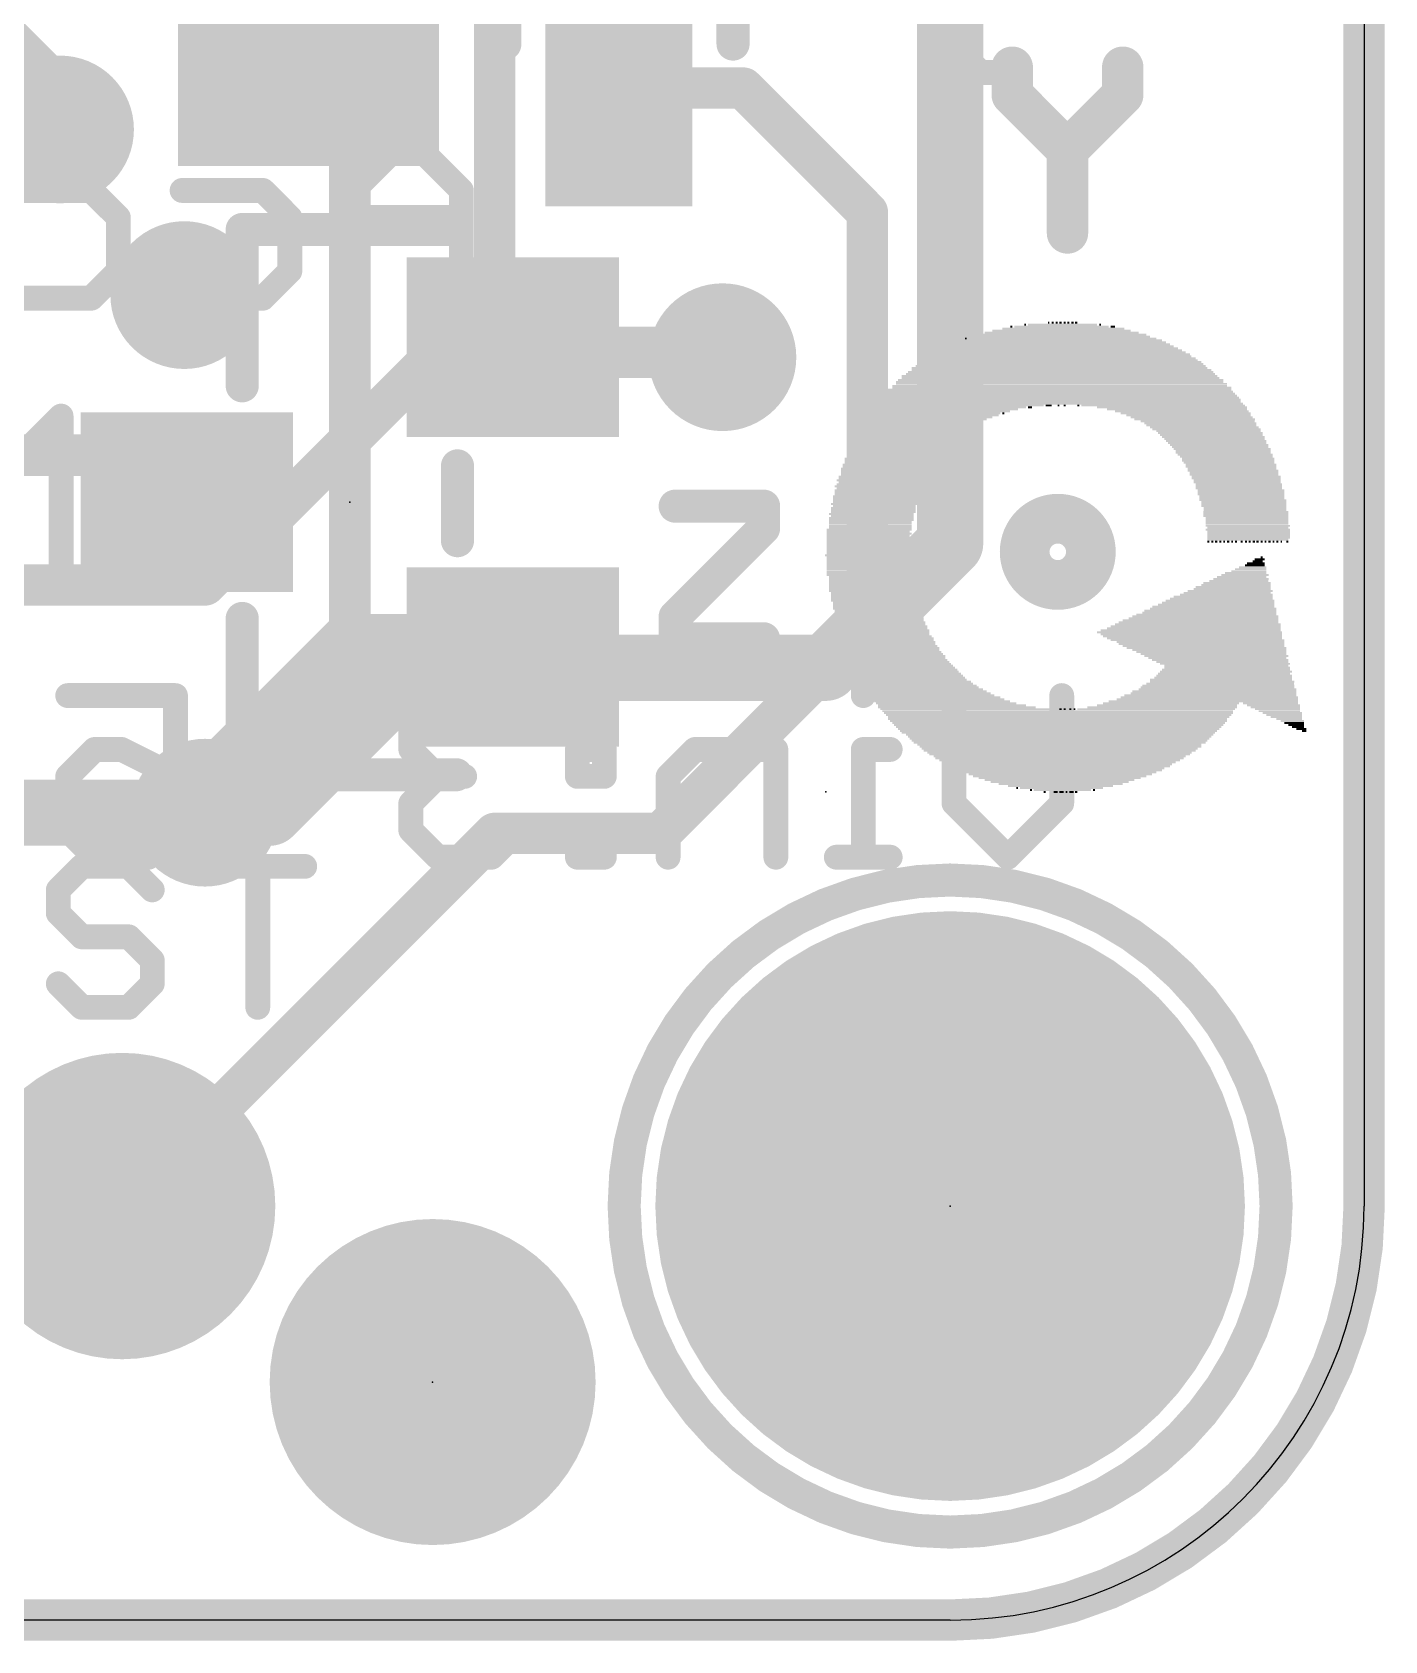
# Model space of a CAD drawing. Extents: x -0.1 to 28.1, y -0.1 to 20.4.
# Drawn here: x 19.77 to 28.07, y -0.13 to 9.74 of the extents above; entities that cross this region are included whole.
import ezdxf

# ---------------------------------------------------------------- set-up
doc = ezdxf.new("R2010")
doc.units = 0
for name, color, linetype in [('1', 12, 'CONTINUOUS'), ('16', 132, 'CONTINUOUS'), ('17', 110, 'CONTINUOUS'), ('18', 110, 'CONTINUOUS'), ('20', 53, 'CONTINUOUS'), ('21', 40, 'CONTINUOUS'), ('22', 6, 'CONTINUOUS'), ('23', 53, 'CONTINUOUS'), ('29', 253, 'CONTINUOUS')]:
    doc.layers.add(name, color=color, linetype=linetype)

# ---------------------------------------------------------------- blocks, each defined once
blk = doc.blocks.new('RECT')
blk.add_solid([(-0.5, -0.5), (0.5, -0.5), (-0.5, 0.5), (0.5, 0.5)])
blk = doc.blocks.new('PIE')
at = {"const_width": 0.5}
blk.add_lwpolyline([(0, -0.25, 1), (0, 0.25, 1), (0, -0.25)], format="xyb", dxfattribs=at)
blk = doc.blocks.new('ROUNDP')
at = {"const_width": 0.5}
blk.add_lwpolyline([(0, -0.25, 1), (0, 0.25, 1), (0, -0.25)], format="xyb", dxfattribs=at)
blk = doc.blocks.new('ROUNDV')
at = {"const_width": 0.5}
blk.add_lwpolyline([(0, -0.25, 1), (0, 0.25, 1), (0, -0.25)], format="xyb", dxfattribs=at)

msp = doc.modelspace()

# ---------------------------------------------------------------- linework, layer by layer
at = {"layer": '1'}
for points, const_width in [([(27.94, 17.78), (27.94, 2.54)], 0.254), ([(22.606, 10.668), (22.606, 7.697)], 0.254), ([(19.415, 9.922), (20.066, 9.271)], 0.254), ([(21.463, 9.591), (21.717, 9.337)], 0.254), ([(24.13, 9.398), (23.368, 9.398)], 0.254), ([(24.892, 8.636), (24.13, 9.398)], 0.254), ([(20.066, 9.271), (19.939, 9.144)], 0.254), ([(21.717, 9.337), (21.717, 5.969)], 0.254), ([(24.892, 6.096), (24.892, 8.636)], 0.254), ([(22.606, 7.697), (22.717, 7.808)], 0.254), ([(22.717, 7.808), (23.942, 7.808)], 0.254), ([(23.942, 7.808), (24.003, 7.747)], 0.254), ([(20.429, 7.146), (19.204, 7.146)], 0.254), ([(20.717, 6.858), (20.429, 7.146)], 0.254), ([(24.892, 6.096), (23.622, 4.826)], 0.254), ([(21.717, 5.969), (20.701, 4.953)], 0.4064), ([(21.717, 5.969), (22.656, 5.969)], 0.4064), ([(22.656, 5.969), (22.717, 5.908)], 0.254), ([(20.701, 4.953), (20.828, 4.953)], 0.254), ([(22.606, 4.826), (20.32, 2.54)], 0.254), ([(23.622, 4.826), (22.606, 4.826)], 0.254), ([(25.4, 0), (2.54, 0)], 0.254)]:
    msp.add_lwpolyline(points, dxfattribs=dict(at, const_width=const_width))
for points, const_width in [([(21.5079, 9.6359, 1), (21.4181, 9.5461)], 0.127), ([(23.368, 9.4615, 1), (23.368, 9.3345)], 0.127), ([(24.1749, 9.4429, 1), (24.0851, 9.3531)], 0.127), ([(24.13, 9.3345, 1), (24.13, 9.4615)], 0.127), ([(20.1109, 9.2261, 1), (20.0211, 9.3159)], 0.127), ([(20.0211, 9.2261, 1), (20.1109, 9.3159)], 0.127), ([(21.7805, 9.337, 1), (21.6535, 9.337)], 0.127), ([(21.6721, 9.2921, 1), (21.7619, 9.3819)], 0.127), ([(19.8941, 9.1889, 1), (19.9839, 9.0991)], 0.127), ([(24.9555, 8.636, 1), (24.8285, 8.636)], 0.127), ([(24.8471, 8.5911, 1), (24.9369, 8.6809)], 0.127), ([(22.717, 7.8715, 1), (22.717, 7.7445)], 0.127), ([(22.7619, 7.7631, 1), (22.6721, 7.8529)], 0.127), ([(23.9869, 7.8529, 1), (23.8971, 7.7631)], 0.127), ([(23.942, 7.7445, 1), (23.942, 7.8715)], 0.127), ([(22.5611, 7.7419, 1), (22.6509, 7.6521)], 0.127), ([(23.9581, 7.7021, 1), (24.0479, 7.7919)], 0.127), ([(22.5425, 7.697, 1), (22.6695, 7.697)], 0.127), ([(20.4739, 7.1909, 1), (20.3841, 7.1011)], 0.127), ([(20.429, 7.0825, 1), (20.429, 7.2095)], 0.127), ([(20.6721, 6.8131, 1), (20.7619, 6.9029)], 0.127), ([(24.9369, 6.0511, 1), (24.8471, 6.1409)], 0.127), ([(21.717, 6.0706, 1), (21.717, 5.8674)], 0.2032), ([(21.7888, 5.8972, 1), (21.6452, 6.0408)], 0.2032), ([(22.656, 5.8674, 1), (22.656, 6.0706)], 0.2032), ([(24.8285, 6.096, 1), (24.9555, 6.096)], 0.127), ([(21.6535, 5.969, 1), (21.7805, 5.969)], 0.127), ([(22.7009, 6.0139, 1), (22.6111, 5.9241)], 0.127), ([(22.6721, 5.8631, 1), (22.7619, 5.9529)], 0.127), ([(20.6292, 5.0248, 1), (20.7728, 4.8812)], 0.2032), ([(20.701, 5.0165, 1), (20.701, 4.8895)], 0.127), ([(20.828, 4.8895, 1), (20.828, 5.0165)], 0.127), ([(22.606, 4.8895, 1), (22.606, 4.7625)], 0.127), ([(22.6509, 4.7811, 1), (22.5611, 4.8709)], 0.127), ([(23.5771, 4.8709, 1), (23.6669, 4.7811)], 0.127), ([(23.622, 4.7625, 1), (23.622, 4.8895)], 0.127), ([(25.4, 0, 0.4142), (27.94, 2.54)], 0.254), ([(28.0035, 2.54, 1), (27.8765, 2.54)], 0.127), ([(20.2751, 2.5849, 1), (20.3649, 2.4951)], 0.127), ([(27.8765, 2.54, 1), (28.0035, 2.54)], 0.127), ([(25.4, 0.0635, 1), (25.4, -0.0635)], 0.127), ([(25.4, -0.0635, 1), (25.4, 0.0635)], 0.127)]:
    msp.add_lwpolyline(points, format="xyb", dxfattribs=dict(at, const_width=const_width))
at = {"layer": '16'}
for points, const_width in [([(27.94, 17.78), (27.94, 2.54)], 0.254), ([(25.4, 10.414), (25.4, 6.604)], 0.4064), ([(19.939, 9.144), (18.796, 9.144)], 0.254), ([(20.828, 6.35), (22.225, 7.747)], 0.254), ([(22.225, 7.747), (24.003, 7.747)], 0.254), ([(25.4, 6.604), (24.638, 5.842)], 0.4064), ([(8.636, 6.35), (20.828, 6.35)], 0.254), ([(22.1137, 5.842), (21.2247, 4.953)], 0.4064), ([(24.638, 5.842), (22.1137, 5.842)], 0.4064), ([(17.272, 4.953), (20.828, 4.953)], 0.4064), ([(21.2247, 4.953), (20.828, 4.953)], 0.254), ([(25.4, 0), (2.54, 0)], 0.254)]:
    msp.add_lwpolyline(points, dxfattribs=dict(at, const_width=const_width))
for points, const_width in [([(19.939, 9.0805, 1), (19.939, 9.2075)], 0.127), ([(22.225, 7.8105, 1), (22.225, 7.6835)], 0.127), ([(22.2699, 7.7021, 1), (22.1801, 7.7919)], 0.127), ([(24.003, 7.6835, 1), (24.003, 7.8105)], 0.127), ([(25.4718, 6.5322, 1), (25.3282, 6.6758)], 0.2032), ([(25.2984, 6.604, 1), (25.5016, 6.604)], 0.2032), ([(20.7831, 6.3949, 1), (20.8729, 6.3051)], 0.127), ([(20.828, 6.2865, 1), (20.828, 6.4135)], 0.127), ([(22.1137, 5.9436, 1), (22.1137, 5.7404)], 0.2032), ([(22.1855, 5.7702, 1), (22.0419, 5.9138)], 0.2032), ([(24.638, 5.7404, 1), (24.638, 5.9436)], 0.2032), ([(24.5662, 5.9138, 1), (24.7098, 5.7702)], 0.2032), ([(20.828, 4.8514, 1), (20.828, 5.0546)], 0.2032), ([(20.828, 5.0165, 1), (20.828, 4.8895)], 0.127), ([(21.1529, 5.0248, 1), (21.2965, 4.8812)], 0.2032), ([(21.2247, 4.8895, 1), (21.2247, 5.0165)], 0.127), ([(25.4, 0, 0.4142), (27.94, 2.54)], 0.254), ([(28.0035, 2.54, 1), (27.8765, 2.54)], 0.127), ([(27.8765, 2.54, 1), (28.0035, 2.54)], 0.127), ([(25.4, 0.0635, 1), (25.4, -0.0635)], 0.127), ([(25.4, -0.0635, 1), (25.4, 0.0635)], 0.127)]:
    msp.add_lwpolyline(points, format="xyb", dxfattribs=dict(at, const_width=const_width))
at = {"layer": '20'}
for p, q in [((27.94, 17.78), (27.94, 2.54)), ((25.4, 0), (2.54, 0))]:
    msp.add_line(p, q, dxfattribs=at)
msp.add_arc((25.4, 2.54), 2.54, 270, 0, dxfattribs=at)
at = {"layer": '21'}
for points, const_width in [([(22.668, 9.668), (22.668, 11.668)], 0.2032), ([(24.068, 11.668), (24.068, 9.668)], 0.2032), ([(25.781, 9.5259), (25.781, 9.3564)], 0.254), ([(26.4589, 9.3564), (26.4589, 9.5259)], 0.254), ([(25.781, 9.3564), (26.12, 9.0174)], 0.254), ([(26.12, 9.0174), (26.4589, 9.3564)], 0.254), ([(26.12, 9.0174), (26.12, 8.509)], 0.254), ([(21.0566, 8.5304), (22.3694, 8.5304)], 0.2032), ([(21.0566, 7.5716), (21.0566, 8.5304)], 0.2032), ([(22.3774, 7.0804), (22.3774, 6.6216)], 0.2032), ([(23.713, 6.8333), (24.2554, 6.8333)], 0.2032), ([(24.2554, 6.8333), (24.2554, 6.6977)], 0.2032), ([(24.2554, 6.6977), (23.713, 6.1554)], 0.2032), ([(21.0566, 5.1856), (21.0566, 6.1444)], 0.2032), ([(23.713, 6.1554), (23.713, 6.0198)], 0.2032), ([(23.713, 6.0198), (24.2554, 6.0198)], 0.2032), ([(22.3694, 5.1856), (21.0566, 5.1856)], 0.2032), ([(20.0725, 4.6235), (19.9284, 4.4795)], 0.1524), ([(20.3606, 4.6235), (20.0725, 4.6235)], 0.1524), ([(20.5047, 4.4795), (20.3606, 4.6235)], 0.1524), ([(20.864, 4.6235), (21.4402, 4.6235)], 0.1524), ([(21.1521, 3.7592), (21.1521, 4.6235)], 0.1524), ([(19.9284, 4.4795), (19.9284, 4.3354)], 0.1524), ([(19.9284, 4.3354), (20.0725, 4.1914)], 0.1524), ([(20.0725, 4.1914), (20.3606, 4.1914)], 0.1524), ([(20.3606, 4.1914), (20.5047, 4.0473)], 0.1524), ([(20.5047, 4.0473), (20.5047, 3.9033)], 0.1524), ([(20.0725, 3.7592), (19.9284, 3.9033)], 0.1524), ([(20.5047, 3.9033), (20.3606, 3.7592)], 0.1524), ([(20.3606, 3.7592), (20.0725, 3.7592)], 0.1524)]:
    msp.add_lwpolyline(points, dxfattribs=dict(at, const_width=const_width))
for points, const_width in [([(22.6172, 9.668, 1), (22.7188, 9.668)], 0.1016), ([(24.0172, 9.668, 1), (24.1188, 9.668)], 0.1016), ([(25.8445, 9.5259, 1), (25.7175, 9.5259)], 0.127), ([(26.5224, 9.5259, 1), (26.3954, 9.5259)], 0.127), ([(19.818, 8.922, 1), (19.818, 9.322, 1), (19.818, 8.922)], 0.4064), ([(25.8259, 9.4013, 1), (25.7361, 9.3115)], 0.127), ([(26.5038, 9.3115, 1), (26.414, 9.4013)], 0.127), ([(25.7175, 9.3564, 1), (25.8445, 9.3564)], 0.127), ([(26.3954, 9.3564, 1), (26.5224, 9.3564)], 0.127), ([(26.1835, 9.0174, 1), (26.0565, 9.0174)], 0.127), ([(26.0751, 9.0623, 1), (26.1649, 8.9725)], 0.127), ([(26.0751, 8.9725, 1), (26.1649, 9.0623)], 0.127), ([(21.0566, 8.5812, 1), (21.0566, 8.4796)], 0.1016), ([(21.1074, 8.5304, 1), (21.0058, 8.5304)], 0.1016), ([(22.3694, 8.4796, 1), (22.3694, 8.5812)], 0.1016), ([(26.0565, 8.509, 1), (26.1835, 8.509)], 0.127), ([(21.0058, 7.5716, 1), (21.1074, 7.5716)], 0.1016), ([(22.4282, 7.0804, 1), (22.3266, 7.0804)], 0.1016), ([(23.713, 6.8841, 1), (23.713, 6.7825)], 0.1016), ([(24.3062, 6.8333, 1), (24.2046, 6.8333)], 0.1016), ([(24.2554, 6.7825, 1), (24.2554, 6.8841)], 0.1016), ([(26.0604, 6.4008, 1), (26.0604, 6.7056, 1), (26.0604, 6.4008)], 0.4064), ([(24.2046, 6.6977, 1), (24.3062, 6.6977)], 0.1016), ([(24.2913, 6.6618, 1), (24.2194, 6.7336)], 0.1016), ([(22.3266, 6.6216, 1), (22.4282, 6.6216)], 0.1016), ([(21.1074, 6.1444, 1), (21.0058, 6.1444)], 0.1016), ([(23.7638, 6.1554, 1), (23.6622, 6.1554)], 0.1016), ([(23.6771, 6.1913, 1), (23.749, 6.1195)], 0.1016), ([(23.713, 6.0706, 1), (23.713, 5.969)], 0.1016), ([(24.2554, 5.969, 1), (24.2554, 6.0706)], 0.1016), ([(23.6622, 6.0198, 1), (23.7638, 6.0198)], 0.1016), ([(21.0566, 5.2364, 1), (21.0566, 5.1348)], 0.1016), ([(21.0058, 5.1856, 1), (21.1074, 5.1856)], 0.1016), ([(22.3694, 5.1348, 1), (22.3694, 5.2364)], 0.1016), ([(20.0725, 4.6616, 1), (20.0725, 4.5854)], 0.0762), ([(20.0994, 4.5966, 1), (20.0456, 4.6505)], 0.0762), ([(20.3876, 4.6505, 1), (20.3337, 4.5966)], 0.0762), ([(20.3606, 4.5854, 1), (20.3606, 4.6616)], 0.0762), ([(20.864, 4.6616, 1), (20.864, 4.5854)], 0.0762), ([(21.1902, 4.6235, 1), (21.114, 4.6235)], 0.0762), ([(21.4402, 4.5854, 1), (21.4402, 4.6616)], 0.0762), ([(25.4, 0.54, 1), (25.4, 4.54, 1), (25.4, 0.54)], 0.2032), ([(19.9665, 4.4795, 1), (19.8903, 4.4795)], 0.0762), ([(19.9015, 4.5064, 1), (19.9554, 4.4525)], 0.0762), ([(20.4777, 4.4525, 1), (20.5316, 4.5064)], 0.0762), ([(19.9554, 4.3624, 1), (19.9015, 4.3085)], 0.0762), ([(19.8903, 4.3354, 1), (19.9665, 4.3354)], 0.0762), ([(20.0725, 4.2295, 1), (20.0725, 4.1533)], 0.0762), ([(20.0456, 4.1644, 1), (20.0994, 4.2183)], 0.0762), ([(20.3876, 4.2183, 1), (20.3337, 4.1644)], 0.0762), ([(20.3606, 4.1533, 1), (20.3606, 4.2295)], 0.0762), ([(20.5428, 4.0473, 1), (20.4666, 4.0473)], 0.0762), ([(20.4777, 4.0204, 1), (20.5316, 4.0743)], 0.0762), ([(19.9554, 3.9302, 1), (19.9015, 3.8763)], 0.0762), ([(20.5316, 3.8763, 1), (20.4777, 3.9302)], 0.0762), ([(20.4666, 3.9033, 1), (20.5428, 3.9033)], 0.0762), ([(20.0725, 3.7973, 1), (20.0725, 3.7211)], 0.0762), ([(20.0456, 3.7323, 1), (20.0994, 3.7861)], 0.0762), ([(20.3337, 3.7861, 1), (20.3876, 3.7323)], 0.0762), ([(20.3606, 3.7211, 1), (20.3606, 3.7973)], 0.0762), ([(21.114, 3.7592, 1), (21.1902, 3.7592)], 0.0762)]:
    msp.add_lwpolyline(points, format="xyb", dxfattribs=dict(at, const_width=const_width))
at = {"layer": '22', "const_width": 0.1524}
for points in [[(25.4238, 10.4844), (25.4238, 9.6582)], [(25.4238, 9.6582), (25.5891, 9.493)], [(25.5891, 9.493), (25.7543, 9.493)], [(22.0707, 9.1004), (21.7402, 8.7699)], [(22.4012, 8.7699), (22.0707, 9.1004)], [(19.6353, 8.7699), (20.131, 8.7699)], [(20.131, 8.7699), (20.2963, 8.6047)], [(20.6878, 8.7699), (21.1835, 8.7699)], [(21.1835, 8.7699), (21.3487, 8.6047)], [(21.7402, 8.7699), (21.7402, 8.109)], [(22.4012, 8.109), (22.4012, 8.7699)], [(20.2963, 8.6047), (20.2963, 8.2742)], [(21.3487, 8.6047), (21.3487, 8.2742)], [(22.4012, 8.6047), (21.7402, 8.6047)], [(20.2963, 8.2742), (20.131, 8.109)], [(21.3487, 8.2742), (21.1835, 8.109)], [(20.131, 8.109), (19.6353, 8.109)], [(21.1835, 8.109), (20.6878, 8.109)], [(19.9454, 7.3859), (19.615, 7.0554)], [(19.9454, 6.3944), (19.9454, 7.3859)], [(24.8671, 5.8366), (24.8671, 5.6714)], [(19.9861, 5.6714), (20.6471, 5.6714)], [(20.6471, 5.6714), (20.6471, 5.1757)], [(22.2563, 5.6714), (22.091, 5.5062)], [(22.5868, 5.6714), (22.2563, 5.6714)], [(22.752, 5.5062), (22.5868, 5.6714)], [(25.4238, 5.0104), (25.4238, 5.6714)], [(26.0848, 5.6714), (26.0848, 5.0104)], [(22.091, 5.5062), (22.091, 5.3409)], [(20.1514, 5.3409), (19.9861, 5.1757)], [(20.3166, 5.3409), (20.1514, 5.3409)], [(20.6471, 5.1757), (20.3166, 5.3409)], [(22.091, 5.3409), (22.2563, 5.1757)], [(23.2782, 5.3409), (23.113, 5.3409)], [(23.113, 5.3409), (23.113, 5.1757)], [(23.2782, 5.1757), (23.2782, 5.3409)], [(23.835, 5.3409), (23.6697, 5.1757)], [(24.3307, 5.3409), (23.835, 5.3409)], [(24.3307, 4.6799), (24.3307, 5.3409)], [(25.0323, 5.3409), (24.8671, 5.3409)], [(24.8671, 5.3409), (24.8671, 4.6799)], [(19.9861, 5.1757), (19.9861, 4.8452)], [(21.6995, 5.1757), (21.0386, 5.1757)], [(22.2563, 5.1757), (22.091, 5.0104)], [(22.2563, 5.1757), (22.4215, 5.1757)], [(23.113, 5.1757), (23.2782, 5.1757)], [(23.6697, 5.1757), (23.6697, 4.6799)], [(22.091, 5.0104), (22.091, 4.8452)], [(25.7543, 4.6799), (25.4238, 5.0104)], [(26.0848, 5.0104), (25.7543, 4.6799)], [(19.9861, 4.8452), (20.1514, 4.6799)], [(20.4818, 4.6799), (20.6471, 4.8452)], [(22.091, 4.8452), (22.2563, 4.6799)], [(22.5868, 4.6799), (22.752, 4.8452)], [(23.2782, 4.8452), (23.113, 4.8452)], [(23.113, 4.8452), (23.113, 4.6799)], [(23.2782, 4.6799), (23.2782, 4.8452)], [(20.1514, 4.6799), (20.4818, 4.6799)], [(22.2563, 4.6799), (22.5868, 4.6799)], [(23.113, 4.6799), (23.2782, 4.6799)], [(25.0323, 4.6799), (24.7018, 4.6799)]]:
    msp.add_lwpolyline(points, dxfattribs=at)
at = {"layer": '22', "const_width": 0.0762}
for points in [[(25.4508, 9.6852, 1), (25.3969, 9.6313)], [(25.3857, 9.6582, 1), (25.4619, 9.6582)], [(25.5891, 9.5311, 1), (25.5891, 9.4549)], [(25.5621, 9.466, 1), (25.616, 9.5199)], [(25.7543, 9.4549, 1), (25.7543, 9.5311)], [(22.0976, 9.1273, 1), (22.0438, 9.0735)], [(22.0976, 9.0735, 1), (22.0438, 9.1273)], [(20.158, 8.7969, 1), (20.1041, 8.743)], [(20.131, 8.7318, 1), (20.131, 8.808)], [(20.6878, 8.808, 1), (20.6878, 8.7318)], [(21.2104, 8.7969, 1), (21.1565, 8.743)], [(21.1835, 8.7318, 1), (21.1835, 8.808)], [(21.7783, 8.7699, 1), (21.7021, 8.7699)], [(21.7133, 8.7969, 1), (21.7672, 8.743)], [(22.4393, 8.7699, 1), (22.3631, 8.7699)], [(22.3742, 8.743, 1), (22.4281, 8.7969)], [(20.3344, 8.6047, 1), (20.2582, 8.6047)], [(20.2693, 8.5777, 1), (20.3232, 8.6316)], [(21.3868, 8.6047, 1), (21.3106, 8.6047)], [(21.3218, 8.5777, 1), (21.3757, 8.6316)], [(21.7402, 8.6428, 1), (21.7402, 8.5666)], [(22.4012, 8.5666, 1), (22.4012, 8.6428)], [(20.2582, 8.2742, 1), (20.3344, 8.2742)], [(20.3232, 8.2472, 1), (20.2693, 8.3011)], [(21.3106, 8.2742, 1), (21.3868, 8.2742)], [(21.3757, 8.2472, 1), (21.3218, 8.3011)], [(20.1041, 8.1359, 1), (20.158, 8.082)], [(20.131, 8.0709, 1), (20.131, 8.1471)], [(20.6878, 8.1471, 1), (20.6878, 8.0709)], [(21.1565, 8.1359, 1), (21.2104, 8.082)], [(21.1835, 8.0709, 1), (21.1835, 8.1471)], [(21.7021, 8.109, 1), (21.7783, 8.109)], [(22.3631, 8.109, 1), (22.4393, 8.109)], [(19.9835, 7.3859, 1), (19.9073, 7.3859)], [(19.9724, 7.359, 1), (19.9185, 7.4128)], [(19.9073, 6.3944, 1), (19.9835, 6.3944)], [(24.9052, 5.8366, 1), (24.829, 5.8366)], [(19.9861, 5.7095, 1), (19.9861, 5.6333)], [(20.6852, 5.6714, 1), (20.609, 5.6714)], [(20.6471, 5.6333, 1), (20.6471, 5.7095)], [(22.2563, 5.7095, 1), (22.2563, 5.6333)], [(22.2832, 5.6445, 1), (22.2293, 5.6983)], [(22.6137, 5.6983, 1), (22.5598, 5.6445)], [(22.5868, 5.6333, 1), (22.5868, 5.7095)], [(25.4619, 5.6714, 1), (25.3857, 5.6714)], [(26.1229, 5.6714, 1), (26.0467, 5.6714)], [(24.829, 5.6714, 1), (24.9052, 5.6714)], [(22.1291, 5.5062, 1), (22.0529, 5.5062)], [(22.0641, 5.5331, 1), (22.118, 5.4792)], [(22.7251, 5.4792, 1), (22.7789, 5.5331)], [(20.1514, 5.379, 1), (20.1514, 5.3028)], [(20.1783, 5.314, 1), (20.1244, 5.3679)], [(20.3336, 5.375, 1), (20.2996, 5.3068)], [(20.3166, 5.3028, 1), (20.3166, 5.379)], [(22.118, 5.3679, 1), (22.0641, 5.314)], [(22.0529, 5.3409, 1), (22.1291, 5.3409)], [(23.113, 5.379, 1), (23.113, 5.3028)], [(23.1511, 5.3409, 1), (23.0749, 5.3409)], [(23.3163, 5.3409, 1), (23.2401, 5.3409)], [(23.2782, 5.3028, 1), (23.2782, 5.379)], [(23.835, 5.379, 1), (23.835, 5.3028)], [(23.8619, 5.314, 1), (23.808, 5.3679)], [(24.3688, 5.3409, 1), (24.2926, 5.3409)], [(24.3307, 5.3028, 1), (24.3307, 5.379)], [(24.8671, 5.379, 1), (24.8671, 5.3028)], [(24.9052, 5.3409, 1), (24.829, 5.3409)], [(25.0323, 5.3028, 1), (25.0323, 5.379)], [(20.0242, 5.1757, 1), (19.948, 5.1757)], [(19.9592, 5.2026, 1), (20.0131, 5.1487)], [(20.63, 5.1416, 1), (20.6641, 5.2097)], [(21.0386, 5.2138, 1), (21.0386, 5.1376)], [(21.6995, 5.1376, 1), (21.6995, 5.2138)], [(22.2563, 5.2138, 1), (22.2563, 5.1376)], [(22.2832, 5.1487, 1), (22.2293, 5.2026)], [(22.2293, 5.1487, 1), (22.2832, 5.2026)], [(22.4215, 5.1376, 1), (22.4215, 5.2138)], [(23.113, 5.2138, 1), (23.113, 5.1376)], [(23.2782, 5.1376, 1), (23.2782, 5.2138)], [(23.7078, 5.1757, 1), (23.6316, 5.1757)], [(23.6428, 5.2026, 1), (23.6967, 5.1487)], [(20.609, 5.1757, 1), (20.6852, 5.1757)], [(23.0749, 5.1757, 1), (23.1511, 5.1757)], [(23.2401, 5.1757, 1), (23.3163, 5.1757)], [(22.1291, 5.0104, 1), (22.0529, 5.0104)], [(22.0641, 5.0374, 1), (22.118, 4.9835)], [(25.4508, 5.0374, 1), (25.3969, 4.9835)], [(25.3857, 5.0104, 1), (25.4619, 5.0104)], [(26.0467, 5.0104, 1), (26.1229, 5.0104)], [(26.1117, 4.9835, 1), (26.0578, 5.0374)], [(20.0131, 4.8721, 1), (19.9592, 4.8182)], [(19.948, 4.8452, 1), (20.0242, 4.8452)], [(20.674, 4.8182, 1), (20.6201, 4.8721)], [(22.118, 4.8721, 1), (22.0641, 4.8182)], [(22.0529, 4.8452, 1), (22.1291, 4.8452)], [(22.7789, 4.8182, 1), (22.7251, 4.8721)], [(23.113, 4.8833, 1), (23.113, 4.8071)], [(23.1511, 4.8452, 1), (23.0749, 4.8452)], [(23.3163, 4.8452, 1), (23.2401, 4.8452)], [(23.2782, 4.8071, 1), (23.2782, 4.8833)], [(20.1514, 4.718, 1), (20.1514, 4.6418)], [(20.1244, 4.653, 1), (20.1783, 4.7069)], [(20.4549, 4.7069, 1), (20.5088, 4.653)], [(20.4818, 4.6418, 1), (20.4818, 4.718)], [(22.2563, 4.718, 1), (22.2563, 4.6418)], [(22.2293, 4.653, 1), (22.2832, 4.7069)], [(22.5598, 4.7069, 1), (22.6137, 4.653)], [(22.5868, 4.6418, 1), (22.5868, 4.718)], [(23.113, 4.718, 1), (23.113, 4.6418)], [(23.2782, 4.6418, 1), (23.2782, 4.718)], [(24.7018, 4.718, 1), (24.7018, 4.6418)], [(25.0323, 4.6418, 1), (25.0323, 4.718)], [(25.7274, 4.7069, 1), (25.7812, 4.653)], [(25.7274, 4.653, 1), (25.7812, 4.7069)], [(23.0749, 4.6799, 1), (23.1511, 4.6799)], [(23.2401, 4.6799, 1), (23.3163, 4.6799)], [(23.6316, 4.6799, 1), (23.7078, 4.6799)], [(24.2926, 4.6799, 1), (24.3688, 4.6799)], [(24.829, 4.6799, 1), (24.9052, 4.6799)]]:
    msp.add_lwpolyline(points, format="xyb", dxfattribs=at)
at = {"layer": '23'}
for p in [(21.717, 6.858), (24.638, 5.08), (25.4, 2.54), (22.225, 1.4605)]:
    msp.add_point(p, dxfattribs=at)
at = {"layer": '29'}
for points, const_width in [([(22.225, 2.2105, 0.4142), (21.475, 1.4605)], 0.5), ([(22.975, 1.4605, 0.4142), (22.225, 2.2105)], 0.5), ([(22.225, 2.3355, 1), (22.225, 2.0855)], 0.25), ([(22.225, 2.0855, 1), (22.225, 2.3355)], 0.25), ([(21.475, 1.4605, 0.4142), (22.225, 0.7105)], 0.5), ([(21.6, 1.4605, 1), (21.35, 1.4605)], 0.25), ([(22.225, 0.7105, 0.4142), (22.975, 1.4605)], 0.5), ([(23.1, 1.4605, 1), (22.85, 1.4605)], 0.25), ([(21.35, 1.4605, 1), (21.6, 1.4605)], 0.25), ([(22.85, 1.4605, 1), (23.1, 1.4605)], 0.25), ([(22.225, 0.8355, 1), (22.225, 0.5855)], 0.25), ([(22.225, 0.5855, 1), (22.225, 0.8355)], 0.25)]:
    msp.add_lwpolyline(points, format="xyb", dxfattribs=dict(at, const_width=const_width))

# ---------------------------------------------------------------- block references
at = {"layer": '1'}
for p, xscale, yscale, rotation in [((21.463, 9.591), 1.24, 1.5, 270), ((23.368, 9.398), 1.35, 0.8, 90)]:
    msp.add_blockref('RECT', p, dxfattribs=dict(at, xscale=xscale, yscale=yscale, rotation=rotation))
at = {"layer": '1', "yscale": 1.2, "rotation": 90}
for p in [(22.717, 7.808), (20.717, 6.858), (22.717, 5.908)]:
    msp.add_blockref('RECT', p, dxfattribs=at)
at = {"layer": '1'}
msp.add_blockref('PIE', (22.225, 1.4605), dxfattribs=at)
at = {"layer": '17', "xscale": 3.516, "yscale": 3.516}
msp.add_blockref('ROUNDP', (25.4, 2.54), dxfattribs=at)
msp.add_blockref('ROUNDP', (25.4, 2.54), dxfattribs=at)
at = {"layer": '17', "xscale": 1.778, "yscale": 1.778, "rotation": 270}
msp.add_blockref('ROUNDP', (20.32, 2.54), dxfattribs=at)
msp.add_blockref('ROUNDP', (20.32, 2.54), dxfattribs=at)
at = {"layer": '18', "xscale": 0.9064, "yscale": 0.9064}
for p in [(19.939, 9.144), (19.939, 9.144), (20.701, 8.128), (20.701, 8.128), (24.003, 7.747), (24.003, 7.747), (20.828, 4.953), (20.828, 4.953)]:
    msp.add_blockref('ROUNDV', p, dxfattribs=at)
at = {"layer": '21'}
for p, xscale, yscale in [((26.0833, 7.8981), 0.9449, 0.0122), ((26.0833, 7.9103), 0.8484, 0.0122), ((26.0947, 7.9224), 0.7493, 0.0119), ((25.7747, 7.9345), 0.0127, 0.0122), ((26.0833, 7.9345), 0.5791, 0.0122), ((25.8597, 7.9466), 0.0102, 0.0122), ((26.0896, 7.9466), 0.4242, 0.0122), ((26.0045, 7.9587), 0.0102, 0.0119), ((26.0287, 7.9587), 0.0127, 0.0119), ((26.0541, 7.9587), 0.0127, 0.0119), ((26.0769, 7.9587), 0.0127, 0.0119), ((26.1023, 7.9587), 0.0127, 0.0119), ((26.1252, 7.9587), 0.0127, 0.0119), ((26.1506, 7.9587), 0.0127, 0.0119), ((26.1734, 7.9587), 0.0127, 0.0119), ((26.3195, 7.9466), 0.0102, 0.0122), ((26.3982, 7.9345), 0.0254, 0.0122), ((26.0833, 7.8014), 1.4275, 0.0122), ((26.0769, 7.8135), 1.3894, 0.0122), ((26.0833, 7.8256), 1.331, 0.0119), ((26.0833, 7.8377), 1.2802, 0.0122), ((26.0833, 7.8499), 1.2344, 0.0122), ((25.4965, 7.8619), 0.0102, 0.0119), ((26.0896, 7.8619), 1.1506, 0.0119), ((26.0833, 7.874), 1.0871, 0.0122), ((26.0896, 7.8861), 1.0287, 0.0119), ((26.0782, 7.6926), 1.778, 0.0122), ((26.0769, 7.7047), 1.7551, 0.0119), ((26.0769, 7.7168), 1.7297, 0.0122), ((26.0782, 7.7288), 1.6815, 0.0119), ((26.0833, 7.7409), 1.6459, 0.0122), ((26.0769, 7.7531), 1.6078, 0.0122), ((26.0845, 7.7652), 1.5723, 0.0119), ((26.0833, 7.7772), 1.524, 0.0122), ((26.0782, 7.7893), 1.4884, 0.0119), ((26.0718, 7.5959), 2.0091, 0.0122), ((26.0782, 7.6079), 1.9964, 0.0119), ((26.0769, 7.62), 1.9482, 0.0122), ((26.0706, 7.6321), 1.9355, 0.0119), ((26.0769, 7.6441), 1.8974, 0.0122), ((26.0782, 7.6563), 1.8745, 0.0122), ((26.0706, 7.6805), 1.8136, 0.0122), ((26.0833, 7.6684), 1.839, 0.0119), ((26.0782, 7.4991), 2.1895, 0.0122), ((26.0769, 7.5112), 2.1666, 0.0119), ((26.0706, 7.5353), 2.1285, 0.0119), ((26.0769, 7.5232), 2.1412, 0.0122), ((26.0718, 7.5474), 2.1057, 0.0122), ((26.0845, 7.5595), 2.0803, 0.0122), ((26.0718, 7.5716), 2.0549, 0.0119), ((26.0833, 7.5837), 2.032, 0.0122), ((25.339, 7.4144), 0.8585, 0.0119), ((25.3086, 7.4023), 0.7976, 0.0122), ((25.3695, 7.4264), 0.8941, 0.0122), ((25.3937, 7.4386), 0.9423, 0.0122), ((26.0706, 7.4628), 2.2504, 0.0122), ((25.4597, 7.4507), 1.0287, 0.0119), ((26.0706, 7.4748), 2.225, 0.0119), ((26.0769, 7.4869), 2.2123, 0.0122), ((25.7264, 7.4023), 0.0127, 0.0122), ((25.8902, 7.4386), 0.0254, 0.0122), ((26.0045, 7.4507), 0.0356, 0.0119), ((26.0655, 7.4507), 0.0102, 0.0119), ((26.1023, 7.4507), 0.0127, 0.0119), ((26.1861, 7.4507), 0.0127, 0.0119), ((26.7068, 7.4507), 1.0033, 0.0119), ((26.7614, 7.4386), 0.9195, 0.0122), ((26.7919, 7.4264), 0.8585, 0.0122), ((26.8211, 7.4144), 0.8204, 0.0119), ((26.8453, 7.4023), 0.7976, 0.0122), ((25.1943, 7.3176), 0.6909, 0.0119), ((25.1816, 7.3055), 0.6655, 0.0122), ((25.2184, 7.3419), 0.7137, 0.0122), ((25.212, 7.3297), 0.701, 0.0122), ((25.2374, 7.3539), 0.7264, 0.0119), ((25.273, 7.3781), 0.7722, 0.0119), ((25.2552, 7.366), 0.7366, 0.0122), ((25.2971, 7.3901), 0.8001, 0.0122), ((26.863, 7.3901), 0.762, 0.0122), ((26.8821, 7.3781), 0.7493, 0.0119), ((26.8999, 7.366), 0.7391, 0.0122), ((26.9189, 7.3539), 0.701, 0.0119), ((26.9354, 7.3419), 0.6883, 0.0122), ((26.9418, 7.3297), 0.6756, 0.0122), ((26.9596, 7.3176), 0.6655, 0.0119), ((26.9723, 7.3055), 0.6655, 0.0122), ((25.0927, 7.2088), 0.6045, 0.0122), ((25.1092, 7.2329), 0.6172, 0.0122), ((25.1092, 7.2208), 0.6172, 0.0119), ((25.1282, 7.2451), 0.6299, 0.0122), ((25.1396, 7.2572), 0.6274, 0.0119), ((25.1524, 7.2813), 0.6528, 0.0119), ((25.146, 7.2692), 0.6401, 0.0122), ((25.1701, 7.2934), 0.6629, 0.0122), ((26.985, 7.2934), 0.6401, 0.0122), ((26.9964, 7.2813), 0.6426, 0.0119), ((27.0027, 7.2692), 0.6299, 0.0122), ((27.0154, 7.2572), 0.6299, 0.0119), ((27.0218, 7.2451), 0.6172, 0.0122), ((27.032, 7.2329), 0.6172, 0.0122), ((27.0383, 7.2208), 0.6045, 0.0119), ((27.051, 7.2088), 0.6045, 0.0122), ((25.0431, 7.1241), 0.5817, 0.0119), ((25.0368, 7.112), 0.569, 0.0122), ((25.0304, 7.0999), 0.5563, 0.0119), ((25.0558, 7.1483), 0.5817, 0.0122), ((25.0495, 7.1361), 0.569, 0.0122), ((25.0736, 7.1725), 0.5918, 0.0122), ((25.0673, 7.1604), 0.5791, 0.0119), ((25.0927, 7.1967), 0.6045, 0.0119), ((25.0863, 7.1846), 0.5918, 0.0122), ((27.0573, 7.1967), 0.5918, 0.0119), ((27.0688, 7.1846), 0.5944, 0.0122), ((27.0751, 7.1725), 0.5817, 0.0122), ((27.0751, 7.1604), 0.5817, 0.0119), ((27.0878, 7.1483), 0.5817, 0.0122), ((27.0942, 7.1361), 0.569, 0.0122), ((27.1056, 7.1241), 0.5664, 0.0119), ((27.1056, 7.112), 0.5664, 0.0122), ((27.1107, 7.0999), 0.5563, 0.0119), ((24.9885, 7.0152), 0.5436, 0.0122), ((24.9885, 7.0032), 0.5436, 0.0119), ((25.0076, 7.0636), 0.5563, 0.0119), ((25.0076, 7.0515), 0.5563, 0.0122), ((25.0012, 7.0394), 0.5436, 0.0122), ((25.0012, 7.0273), 0.5436, 0.0119), ((25.0241, 7.0879), 0.569, 0.0122), ((25.019, 7.0757), 0.5588, 0.0122), ((27.1234, 7.0879), 0.5563, 0.0122), ((27.1234, 7.0757), 0.5563, 0.0122), ((27.1297, 7.0636), 0.5436, 0.0119), ((27.1361, 7.0515), 0.5563, 0.0122), ((27.1424, 7.0394), 0.5436, 0.0122), ((27.1424, 7.0273), 0.5436, 0.0119), ((27.1539, 7.0152), 0.5461, 0.0122), ((27.1539, 7.0032), 0.5461, 0.0119), ((24.9644, 6.9548), 0.5461, 0.0122), ((24.958, 6.9306), 0.5334, 0.0122), ((24.958, 6.9184), 0.5334, 0.0122), ((24.9517, 6.9064), 0.5207, 0.0119), ((24.9758, 6.9911), 0.5436, 0.0122), ((24.9707, 6.9668), 0.5334, 0.0119), ((24.9644, 6.9427), 0.5207, 0.0119), ((24.9822, 6.9789), 0.5309, 0.0122), ((27.1602, 6.9911), 0.5334, 0.0122), ((27.1602, 6.9789), 0.5334, 0.0122), ((27.1716, 6.9668), 0.5309, 0.0119), ((27.1716, 6.9548), 0.5309, 0.0122), ((27.1716, 6.9427), 0.5309, 0.0119), ((27.1844, 6.9306), 0.5309, 0.0122), ((27.1844, 6.9184), 0.5309, 0.0122), ((27.1844, 6.9064), 0.5309, 0.0119), ((24.9339, 6.8459), 0.5309, 0.0119), ((24.9288, 6.8217), 0.5207, 0.0122), ((24.9288, 6.8096), 0.5207, 0.0119), ((24.9466, 6.8943), 0.5309, 0.0122), ((24.9466, 6.8821), 0.5309, 0.0122), ((24.9403, 6.8701), 0.5182, 0.0119), ((24.9403, 6.858), 0.5182, 0.0122), ((24.9352, 6.8339), 0.508, 0.0122), ((27.1894, 6.8943), 0.5207, 0.0122), ((27.1894, 6.8821), 0.5207, 0.0122), ((27.1958, 6.8701), 0.5334, 0.0119), ((27.2021, 6.858), 0.5207, 0.0122), ((27.2021, 6.8459), 0.5207, 0.0119), ((27.2021, 6.8339), 0.5207, 0.0122), ((27.2085, 6.8217), 0.508, 0.0122), ((27.2085, 6.8096), 0.508, 0.0119), ((24.9161, 6.7854), 0.5207, 0.0122), ((24.9161, 6.7612), 0.5207, 0.0122), ((24.9161, 6.7492), 0.5207, 0.0119), ((24.9098, 6.7371), 0.508, 0.0122), ((24.9098, 6.7249), 0.508, 0.0122), ((24.9098, 6.7128), 0.508, 0.0119), ((24.9288, 6.7975), 0.5207, 0.0122), ((24.9225, 6.7733), 0.508, 0.0119), ((27.2148, 6.7975), 0.5207, 0.0122), ((27.2148, 6.7854), 0.5207, 0.0122), ((27.2148, 6.7733), 0.5207, 0.0119), ((27.2212, 6.7612), 0.508, 0.0122), ((27.2212, 6.7492), 0.508, 0.0119), ((27.2212, 6.7371), 0.508, 0.0122), ((27.2212, 6.7249), 0.508, 0.0122), ((27.2263, 6.7128), 0.5182, 0.0119), ((24.9034, 6.6887), 0.5207, 0.0119), ((24.8971, 6.6766), 0.508, 0.0122), ((24.9034, 6.6645), 0.5207, 0.0122), ((24.8971, 6.6524), 0.508, 0.0119), ((24.8971, 6.6403), 0.508, 0.0122), ((24.8971, 6.6281), 0.508, 0.0122), ((24.8971, 6.6161), 0.508, 0.0119), ((24.9098, 6.7008), 0.508, 0.0122), ((27.2263, 6.6887), 0.5182, 0.0119), ((27.2313, 6.6766), 0.508, 0.0122), ((27.2313, 6.6645), 0.508, 0.0122), ((27.2313, 6.6524), 0.508, 0.0119), ((27.2313, 6.6403), 0.508, 0.0122), ((26.9837, 6.6161), 0.0127, 0.0119), ((27.2263, 6.7008), 0.4978, 0.0122), ((27.2263, 6.6281), 0.4978, 0.0122), ((27.0091, 6.6161), 0.0127, 0.0119), ((27.032, 6.6161), 0.0127, 0.0119), ((27.0573, 6.6161), 0.0127, 0.0119), ((27.0815, 6.6161), 0.0102, 0.0119), ((27.1056, 6.6161), 0.0127, 0.0119), ((27.1297, 6.6161), 0.0102, 0.0119), ((27.1539, 6.6161), 0.0127, 0.0119), ((27.1894, 6.6161), 0.0127, 0.0119), ((27.2148, 6.6161), 0.0127, 0.0119), ((27.2377, 6.6161), 0.0127, 0.0119), ((27.2631, 6.6161), 0.0127, 0.0119), ((27.2859, 6.6161), 0.0127, 0.0119), ((27.3114, 6.6161), 0.0127, 0.0119), ((27.3355, 6.6161), 0.0102, 0.0119), ((27.3596, 6.6161), 0.0127, 0.0119), ((27.3837, 6.6161), 0.0102, 0.0119), ((27.4079, 6.6161), 0.0127, 0.0119), ((27.432, 6.6161), 0.0102, 0.0119), ((27.4688, 6.6161), 0.0127, 0.0119), ((24.892, 6.5314), 0.5182, 0.0122), ((24.8971, 6.604), 0.508, 0.0122), ((24.8971, 6.5919), 0.508, 0.0119), ((24.8971, 6.5799), 0.508, 0.0122), ((24.892, 6.5677), 0.4978, 0.0122), ((24.8971, 6.5556), 0.508, 0.0119), ((24.892, 6.5435), 0.4978, 0.0122), ((24.8971, 6.5193), 0.508, 0.0119), ((24.892, 6.5072), 0.4978, 0.0122), ((27.2999, 6.5072), 0.061, 0.0122), ((27.3114, 6.5193), 0.0127, 0.0119), ((24.8971, 6.4952), 0.508, 0.0119), ((24.8971, 6.4831), 0.508, 0.0122), ((24.8971, 6.4709), 0.508, 0.0122), ((24.8971, 6.4588), 0.508, 0.0119), ((24.8971, 6.4468), 0.508, 0.0122), ((24.8971, 6.4347), 0.508, 0.0119), ((24.9034, 6.4226), 0.5207, 0.0122), ((24.9034, 6.4104), 0.5207, 0.0122), ((27.2085, 6.4104), 0.2896, 0.0122), ((27.2136, 6.4226), 0.254, 0.0122), ((27.2326, 6.4347), 0.2159, 0.0119), ((27.244, 6.4468), 0.193, 0.0122), ((27.2567, 6.4588), 0.1676, 0.0119), ((27.2694, 6.4709), 0.1219, 0.0122), ((27.2758, 6.4831), 0.1092, 0.0122), ((27.2872, 6.4952), 0.061, 0.0119), ((24.9098, 6.3984), 0.508, 0.0119), ((24.9098, 6.3863), 0.508, 0.0122), ((24.9098, 6.3741), 0.508, 0.0122), ((24.9098, 6.3621), 0.508, 0.0119), ((24.9161, 6.35), 0.5207, 0.0122), ((24.9161, 6.3379), 0.5207, 0.0119), ((24.9161, 6.3259), 0.5207, 0.0122), ((24.9161, 6.3137), 0.5207, 0.0122), ((27.1183, 6.3137), 0.5207, 0.0122), ((27.1297, 6.3259), 0.4724, 0.0122), ((27.1361, 6.3379), 0.4597, 0.0119), ((27.1539, 6.35), 0.4242, 0.0122), ((27.1602, 6.3621), 0.4115, 0.0119), ((27.1716, 6.3741), 0.3632, 0.0122), ((27.1844, 6.3863), 0.3378, 0.0122), ((27.1894, 6.3984), 0.3023, 0.0119), ((24.9288, 6.3016), 0.5207, 0.0119), ((24.9288, 6.2895), 0.5207, 0.0122), ((24.9288, 6.2774), 0.5207, 0.0122), ((24.9288, 6.2653), 0.5207, 0.0119), ((24.9339, 6.2532), 0.5309, 0.0122), ((24.9466, 6.2169), 0.5309, 0.0122), ((24.9403, 6.2412), 0.5182, 0.0119), ((24.9403, 6.2291), 0.5182, 0.0122), ((27.0142, 6.2169), 0.7493, 0.0122), ((27.032, 6.2291), 0.7137, 0.0122), ((27.0447, 6.2412), 0.6883, 0.0119), ((27.0561, 6.2532), 0.6655, 0.0122), ((27.0637, 6.2653), 0.6299, 0.0119), ((27.0751, 6.2774), 0.6071, 0.0122), ((27.0942, 6.2895), 0.569, 0.0122), ((27.0993, 6.3016), 0.5334, 0.0119), ((24.9466, 6.2048), 0.5309, 0.0119), ((24.9517, 6.1928), 0.5207, 0.0122), ((24.958, 6.1807), 0.5334, 0.0119), ((24.958, 6.1686), 0.5334, 0.0122), ((24.958, 6.1565), 0.5334, 0.0122), ((24.9707, 6.1444), 0.5334, 0.0119), ((24.9707, 6.1323), 0.5334, 0.0122), ((24.9758, 6.1201), 0.5436, 0.0122), ((26.924, 6.1201), 0.9804, 0.0122), ((26.9367, 6.1323), 0.955, 0.0122), ((26.9545, 6.1444), 0.9195, 0.0119), ((26.9659, 6.1565), 0.8966, 0.0122), ((26.9723, 6.1686), 0.8585, 0.0122), ((26.99, 6.1807), 0.823, 0.0119), ((26.9964, 6.1928), 0.8103, 0.0122), ((27.0142, 6.2048), 0.7747, 0.0119), ((24.9758, 6.1081), 0.5436, 0.0119), ((24.9885, 6.096), 0.5436, 0.0122), ((24.9885, 6.0839), 0.5436, 0.0119), ((24.9949, 6.0719), 0.5563, 0.0122), ((25.0012, 6.0597), 0.5436, 0.0122), ((25.0012, 6.0476), 0.5436, 0.0119), ((25.0076, 6.0355), 0.5563, 0.0122), ((25.019, 6.0234), 0.5588, 0.0122), ((26.8694, 6.0597), 1.1354, 0.0122), ((26.8757, 6.0719), 1.1024, 0.0122), ((26.8808, 6.0476), 1.1125, 0.0119), ((26.8872, 6.0355), 1.0998, 0.0122), ((26.8948, 6.0839), 1.0643, 0.0119), ((26.8999, 6.0234), 1.0744, 0.0122), ((26.9062, 6.096), 1.0414, 0.0122), ((26.9189, 6.1081), 1.016, 0.0119), ((25.019, 6.0113), 0.5588, 0.0119), ((25.0241, 5.9992), 0.569, 0.0122), ((25.0304, 5.9872), 0.5563, 0.0119), ((25.0368, 5.9751), 0.569, 0.0122), ((25.0495, 5.9629), 0.569, 0.0122), ((25.0495, 5.9508), 0.569, 0.0119), ((25.0558, 5.9388), 0.5817, 0.0122), ((25.0673, 5.9267), 0.5791, 0.0119), ((26.9177, 6.0113), 1.0643, 0.0119), ((26.9354, 5.9992), 1.0287, 0.0122), ((26.9418, 5.9872), 1.016, 0.0119), ((26.9545, 5.9751), 0.9906, 0.0122), ((26.9723, 5.9629), 0.9804, 0.0122), ((26.99, 5.9508), 0.9449, 0.0119), ((27.0027, 5.9388), 0.9195, 0.0122), ((27.0154, 5.9267), 0.8941, 0.0119), ((25.0736, 5.9146), 0.5918, 0.0122), ((25.08, 5.9024), 0.5791, 0.0122), ((25.0863, 5.8904), 0.5918, 0.0119), ((25.0977, 5.8783), 0.5944, 0.0122), ((25.1028, 5.8661), 0.6045, 0.0122), ((25.1155, 5.8541), 0.6045, 0.0119), ((25.1219, 5.842), 0.6172, 0.0122), ((25.1282, 5.8299), 0.6299, 0.0119), ((25.1396, 5.8179), 0.6274, 0.0122), ((27.0332, 5.9146), 0.8839, 0.0122), ((27.0396, 5.9024), 0.8458, 0.0122), ((27.0573, 5.8904), 0.8357, 0.0119), ((27.0701, 5.8783), 0.8103, 0.0122), ((27.0866, 5.8661), 0.7976, 0.0122), ((27.0929, 5.8179), 0.8103, 0.0122), ((27.0929, 5.8299), 0.7849, 0.0119), ((27.0942, 5.8541), 0.762, 0.0119), ((27.0993, 5.842), 0.7722, 0.0122), ((25.1524, 5.8057), 0.6274, 0.0122), ((25.1587, 5.7936), 0.6401, 0.0119), ((25.1701, 5.7815), 0.6426, 0.0122), ((25.1752, 5.7694), 0.6528, 0.0122), ((25.1943, 5.7573), 0.6655, 0.0119), ((25.2006, 5.7452), 0.6782, 0.0122), ((25.2184, 5.7332), 0.6883, 0.0119), ((25.2311, 5.7211), 0.6883, 0.0122), ((27.0396, 5.7211), 0.9423, 0.0122), ((27.0447, 5.7332), 0.9322, 0.0119), ((27.0573, 5.7452), 0.9068, 0.0122), ((27.0624, 5.7694), 0.8712, 0.0122), ((27.0688, 5.7573), 0.8839, 0.0119), ((27.0751, 5.7815), 0.8458, 0.0122), ((27.0815, 5.7936), 0.8331, 0.0119), ((27.0802, 5.8057), 0.8103, 0.0122), ((25.2438, 5.7089), 0.7137, 0.0122), ((25.2603, 5.6968), 0.7264, 0.0119), ((25.2794, 5.6848), 0.7391, 0.0122), ((25.2908, 5.6727), 0.762, 0.0119), ((25.3149, 5.6606), 0.7849, 0.0122), ((25.334, 5.6485), 0.7976, 0.0122), ((25.3517, 5.6364), 0.8331, 0.0119), ((25.3759, 5.6243), 0.8611, 0.0122), ((26.7551, 5.6243), 0.8357, 0.0122), ((26.9532, 5.6364), 1.1608, 0.0119), ((26.9773, 5.6485), 1.1125, 0.0122), ((26.99, 5.6606), 1.0871, 0.0122), ((26.9964, 5.6727), 1.0541, 0.0119), ((27.0154, 5.6848), 1.016, 0.0122), ((27.0205, 5.6968), 1.0058, 0.0119), ((27.0396, 5.7089), 0.9677, 0.0122), ((27.3647, 5.6243), 0.3378, 0.0122), ((25.4114, 5.6121), 0.9068, 0.0122), ((25.4419, 5.6001), 0.9677, 0.0119), ((25.5092, 5.588), 1.077, 0.0122), ((26.0591, 5.5759), 2.1514, 0.0119), ((26.0642, 5.5639), 2.1412, 0.0122), ((26.0655, 5.5517), 2.1184, 0.0122), ((26.0655, 5.5396), 2.093, 0.0119), ((26.0591, 5.5275), 2.0803, 0.0122), ((26.0769, 5.588), 0.0127, 0.0122), ((26.1023, 5.588), 0.0127, 0.0122), ((26.1379, 5.588), 0.0127, 0.0122), ((26.162, 5.588), 0.0102, 0.0122), ((26.6637, 5.588), 0.9677, 0.0122), ((26.7005, 5.6001), 0.9195, 0.0119), ((26.731, 5.6121), 0.8585, 0.0122), ((27.3837, 5.6121), 0.3251, 0.0122), ((27.3952, 5.6001), 0.3023, 0.0119), ((27.4079, 5.588), 0.2769, 0.0122), ((27.4193, 5.5759), 0.254, 0.0119), ((27.4383, 5.5639), 0.2413, 0.0122), ((27.4498, 5.5517), 0.2184, 0.0122), ((27.4625, 5.5396), 0.193, 0.0119), ((27.4803, 5.5275), 0.1575, 0.0122), ((26.0655, 5.5154), 2.0676, 0.0122), ((26.0655, 5.5033), 2.0422, 0.0119), ((26.0655, 5.4912), 2.0218, 0.0122), ((26.0655, 5.4792), 1.9964, 0.0119), ((26.0655, 5.4671), 1.971, 0.0122), ((26.0655, 5.4549), 1.9456, 0.0122), ((26.0642, 5.4428), 1.9228, 0.0119), ((26.0718, 5.4308), 1.8872, 0.0122), ((27.4993, 5.5154), 0.1448, 0.0122), ((27.5107, 5.5033), 0.1219, 0.0119), ((27.5234, 5.4912), 0.0965, 0.0122), ((27.5349, 5.4792), 0.0737, 0.0119), ((27.5539, 5.4671), 0.061, 0.0122), ((27.5717, 5.4549), 0.0254, 0.0122), ((26.0718, 5.4187), 1.8618, 0.0119), ((26.0706, 5.4066), 1.839, 0.0122), ((26.0706, 5.3944), 1.8136, 0.0122), ((26.0718, 5.3824), 1.7907, 0.0119), ((26.0706, 5.3703), 1.7424, 0.0122), ((26.0769, 5.3581), 1.7297, 0.0122), ((26.0718, 5.3461), 1.6942, 0.0119), ((26.0718, 5.334), 1.6688, 0.0122), ((26.0706, 5.3219), 1.6205, 0.0119), ((26.0718, 5.3099), 1.5977, 0.0122), ((26.0718, 5.2977), 1.5469, 0.0122), ((26.0706, 5.2856), 1.524, 0.0119), ((26.0718, 5.2735), 1.4757, 0.0122), ((26.0706, 5.2614), 1.4275, 0.0122), ((26.0718, 5.2493), 1.3792, 0.0119), ((26.0769, 5.2372), 1.3437, 0.0122), ((26.0718, 5.2252), 1.2827, 0.0119), ((26.0769, 5.2131), 1.2471, 0.0122), ((26.0718, 5.2009), 1.1862, 0.0122), ((26.0769, 5.1888), 1.1252, 0.0119), ((26.0718, 5.1768), 1.0643, 0.0122), ((26.0718, 5.1647), 0.9931, 0.0119), ((26.0706, 5.1526), 0.9195, 0.0122), ((26.0718, 5.1405), 0.8458, 0.0122), ((26.0782, 5.1284), 0.762, 0.0119), ((26.0769, 5.1163), 0.6426, 0.0122), ((25.8115, 5.1041), 0.0102, 0.0122), ((26.0833, 5.1041), 0.508, 0.0122), ((25.8966, 5.0921), 0.0127, 0.0119), ((26.0883, 5.0921), 0.3505, 0.0119), ((25.9804, 5.08), 0.0127, 0.0122), ((26.0477, 5.08), 0.0254, 0.0122), ((26.0833, 5.08), 0.0254, 0.0122), ((26.1137, 5.08), 0.0102, 0.0122), ((26.1442, 5.08), 0.0254, 0.0122), ((26.1734, 5.08), 0.0127, 0.0122), ((26.2827, 5.0921), 0.0127, 0.0119)]:
    msp.add_blockref('RECT', p, dxfattribs=dict(at, xscale=xscale, yscale=yscale))
at = {"layer": '29'}
for name, p, xscale, yscale, rotation in [('RECT', (21.463, 9.591), 1.3416, 1.6016, 270), ('RECT', (23.368, 9.398), 1.4516, 0.9016, 90), ('RECT', (22.717, 7.808), 1.1016, 1.3016, 90), ('RECT', (20.717, 6.858), 1.1016, 1.3016, 90), ('RECT', (22.717, 5.908), 1.1016, 1.3016, 90), ('ROUNDP', (20.32, 2.54), 1.8796, 1.8796, 270)]:
    msp.add_blockref(name, p, dxfattribs=dict(at, xscale=xscale, yscale=yscale, rotation=rotation))
for name, p, xscale, yscale in [('ROUNDP', (25.4, 2.54), 3.6176, 3.6176), ('PIE', (22.225, 1.4605), 1.1016, 1.1016)]:
    msp.add_blockref(name, p, dxfattribs=dict(at, xscale=xscale, yscale=yscale))

doc.saveas('drawing.dxf')
